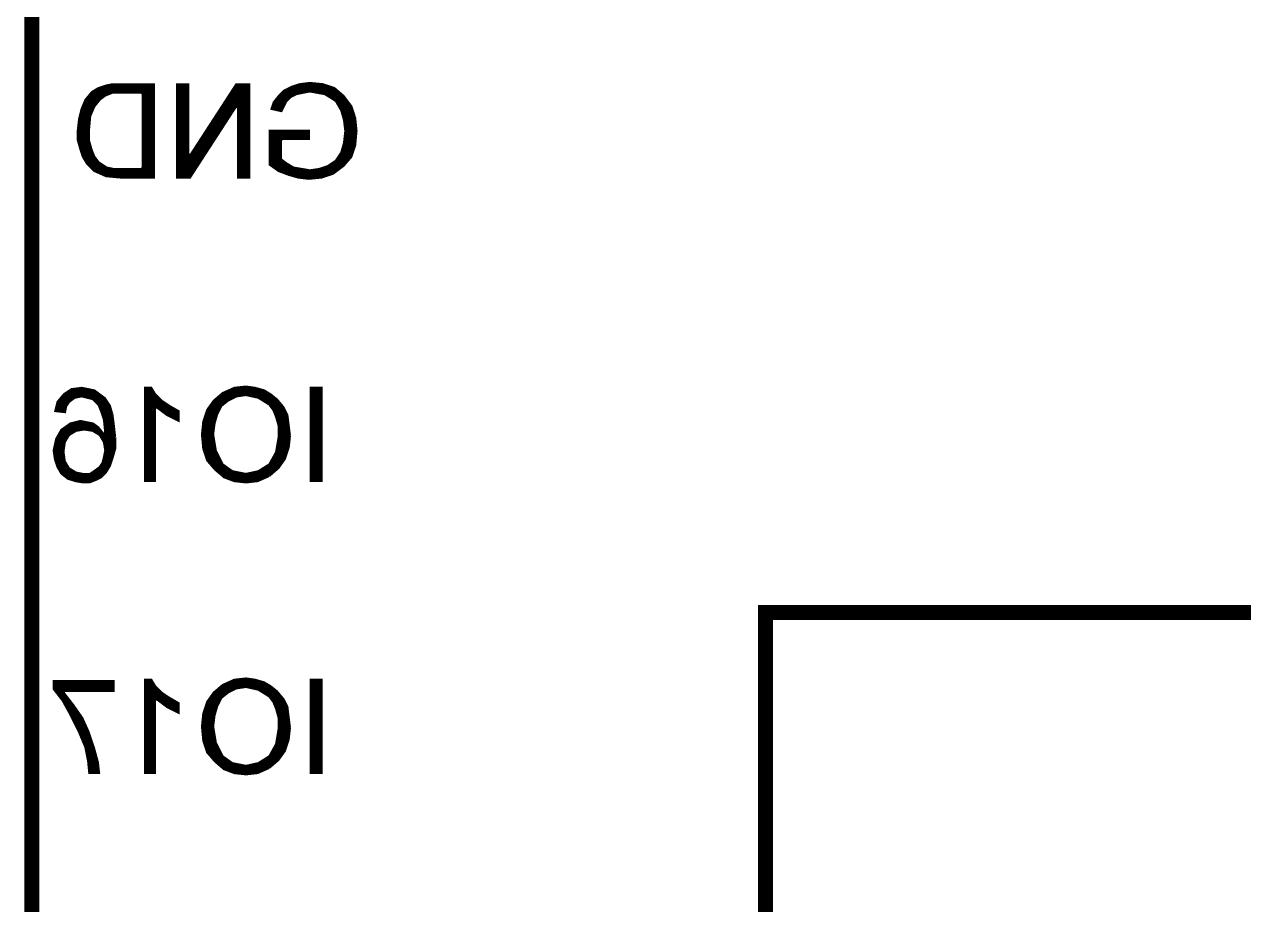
# Model space of a CAD drawing. Extents: x 1.36 to 3.09, y 1.35 to 6.
# Drawn here: x 1.356 to 1.7669, y 5.1095 to 5.4063 of the extents above; entities that cross this region are included whole.
import ezdxf

# ---------------------------------------------------------------- set-up
doc = ezdxf.new("R2010")
doc.units = 0
doc.layers.add('SSB004129_PHO', color=12, linetype='CONTINUOUS')

msp = doc.modelspace()

# ---------------------------------------------------------------- linework, layer by layer
at = {"layer": 'SSB004129_PHO'}
for points, const_width in [([(1.35854, 1.43433), (1.35854, 5.6261)], 0.005), ([(1.46781, 5.3704), (1.46737, 5.37476), (1.46608, 5.37865), (1.46348, 5.38211), (1.46047, 5.38469), (1.4566, 5.38598), (1.45225, 5.38642), (1.44878, 5.38598), (1.44618, 5.38512), (1.44361, 5.38383), (1.4419, 5.38212), (1.44019, 5.37998), (1.4395, 5.37791), (1.44259, 5.37722), (1.4442, 5.38045), (1.4443, 5.38058), (1.44564, 5.38192), (1.44577, 5.38201), (1.44755, 5.3829), (1.44768, 5.38295), (1.45214, 5.38384), (1.45233, 5.38384), (1.45724, 5.38295), (1.45742, 5.38288), (1.46099, 5.38065), (1.46116, 5.38047), (1.46294, 5.37735), (1.46299, 5.37724), (1.46388, 5.37411), (1.4639, 5.37404), (1.46434, 5.37046), (1.46435, 5.3704), (1.46434, 5.37035), (1.4639, 5.36633), (1.46388, 5.36625), (1.46299, 5.36312), (1.46292, 5.36298), (1.46114, 5.3603), (1.461, 5.36016), (1.45832, 5.35838), (1.4582, 5.35832), (1.45552, 5.35743), (1.45544, 5.35741), (1.45231, 5.35696), (1.45216, 5.35696), (1.4468, 5.35786), (1.44663, 5.35792), (1.44439, 5.35926), (1.44435, 5.35929), (1.44256, 5.36063), (1.44236, 5.36103), (1.44236, 5.36728), (1.44286, 5.36778), (1.45174, 5.36778), (1.45174, 5.37035), (1.4389, 5.37035), (1.4389, 5.35905), (1.44176, 5.35701), (1.44525, 5.3557), (1.44832, 5.35482), (1.4518, 5.35439), (1.45615, 5.35482), (1.46004, 5.35612), (1.4635, 5.35872), (1.46608, 5.36172), (1.46737, 5.36559), (1.46781, 5.3704)], 0.001), ([(1.449, 5.38321), (1.449, 5.38601)], 0.001), ([(1.45, 5.38341), (1.45, 5.38614)], 0.001), ([(1.451, 5.38361), (1.451, 5.38626)], 0.001), ([(1.452, 5.38381), (1.452, 5.38639)], 0.001), ([(1.453, 5.38372), (1.453, 5.38634)], 0.001), ([(1.454, 5.38354), (1.454, 5.38624)], 0.001), ([(1.455, 5.38335), (1.455, 5.38614)], 0.001), ([(1.456, 5.38317), (1.456, 5.38604)], 0.001), ([(1.39951, 5.38597), (1.38577, 5.38597), (1.38362, 5.38554), (1.38102, 5.38468), (1.37891, 5.38341), (1.37678, 5.38085), (1.37548, 5.37783), (1.37461, 5.37433), (1.37417, 5.37037), (1.37417, 5.36735), (1.37504, 5.3643), (1.37591, 5.36168), (1.37719, 5.35955), (1.37976, 5.35698), (1.38362, 5.35527), (1.38842, 5.35483), (1.39951, 5.35483), (1.39951, 5.38597)], 0.001), ([(1.39604, 5.3829), (1.39604, 5.3579), (1.39554, 5.3574), (1.38617, 5.3574), (1.38607, 5.35741), (1.38384, 5.35786), (1.38366, 5.35793), (1.38098, 5.35972), (1.38086, 5.35983), (1.37952, 5.36162), (1.37945, 5.36173), (1.37856, 5.36397), (1.37854, 5.36401), (1.37765, 5.36714), (1.37763, 5.36728), (1.37763, 5.3704), (1.37763, 5.37045), (1.37808, 5.37536), (1.37812, 5.37551), (1.37946, 5.37863), (1.37953, 5.37875), (1.38131, 5.38098), (1.3814, 5.38107), (1.38319, 5.38241), (1.3833, 5.38247), (1.38554, 5.38337), (1.38572, 5.3834), (1.39554, 5.3834), (1.39604, 5.3829)], 0.001), ([(1.378, 5.37447), (1.378, 5.38232)], 0.001), ([(1.379, 5.37756), (1.379, 5.38346)], 0.001), ([(1.38, 5.37934), (1.38, 5.38406)], 0.001), ([(1.381, 5.38059), (1.381, 5.38466)], 0.001), ([(1.382, 5.38152), (1.382, 5.385)], 0.001), ([(1.383, 5.38227), (1.383, 5.38534)], 0.001), ([(1.384, 5.38275), (1.384, 5.38562)], 0.001), ([(1.385, 5.38315), (1.385, 5.38582)], 0.001), ([(1.386, 5.3834), (1.386, 5.38597)], 0.001), ([(1.387, 5.3834), (1.387, 5.38597)], 0.001), ([(1.388, 5.3834), (1.388, 5.38597)], 0.001), ([(1.389, 5.3834), (1.389, 5.38597)], 0.001), ([(1.39, 5.3834), (1.39, 5.38597)], 0.001), ([(1.391, 5.3834), (1.391, 5.38597)], 0.001), ([(1.392, 5.3834), (1.392, 5.38597)], 0.001), ([(1.393, 5.3834), (1.393, 5.38597)], 0.001), ([(1.394, 5.3834), (1.394, 5.38597)], 0.001), ([(1.395, 5.3834), (1.395, 5.38597)], 0.001), ([(1.396, 5.38311), (1.396, 5.38597)], 0.001), ([(1.397, 5.35483), (1.397, 5.38597)], 0.001), ([(1.398, 5.35483), (1.398, 5.38597)], 0.001), ([(1.399, 5.35483), (1.399, 5.38597)], 0.001), ([(1.43165, 5.38597), (1.42751, 5.38597), (1.41203, 5.36209), (1.41111, 5.36237), (1.41111, 5.38597), (1.40765, 5.38597), (1.40765, 5.35483), (1.41179, 5.35483), (1.42727, 5.37871), (1.42819, 5.37844), (1.42819, 5.35483), (1.43165, 5.35483), (1.43165, 5.38597)], 0.001), ([(1.408, 5.35483), (1.408, 5.38597)], 0.001), ([(1.409, 5.35483), (1.409, 5.38597)], 0.001), ([(1.41, 5.35483), (1.41, 5.38597)], 0.001), ([(1.411, 5.35483), (1.411, 5.38597)], 0.001), ([(1.425, 5.37521), (1.425, 5.3821)], 0.001), ([(1.426, 5.37676), (1.426, 5.38364)], 0.001), ([(1.427, 5.3783), (1.427, 5.38518)], 0.001), ([(1.428, 5.37883), (1.428, 5.38597)], 0.001), ([(1.429, 5.35483), (1.429, 5.38597)], 0.001), ([(1.43, 5.35483), (1.43, 5.38597)], 0.001), ([(1.431, 5.35483), (1.431, 5.38597)], 0.001), ([(1.442, 5.37736), (1.442, 5.38222)], 0.001), ([(1.443, 5.37804), (1.443, 5.38322)], 0.001), ([(1.444, 5.38004), (1.444, 5.38403)], 0.001), ([(1.445, 5.38128), (1.445, 5.38453)], 0.001), ([(1.446, 5.38213), (1.446, 5.38503)], 0.001), ([(1.447, 5.38263), (1.447, 5.38539)], 0.001), ([(1.448, 5.38301), (1.448, 5.38572)], 0.001), ([(1.457, 5.38299), (1.457, 5.38585)], 0.001), ([(1.458, 5.38251), (1.458, 5.38551)], 0.001), ([(1.459, 5.38189), (1.459, 5.38518)], 0.001), ([(1.46, 5.38126), (1.46, 5.38485)], 0.001), ([(1.461, 5.38064), (1.461, 5.38424)], 0.001), ([(1.462, 5.37899), (1.462, 5.38338)], 0.001), ([(1.463, 5.3772), (1.463, 5.38252)], 0.001), ([(1.376, 5.36154), (1.376, 5.37904)], 0.001), ([(1.377, 5.35987), (1.377, 5.38112)], 0.001), ([(1.423, 5.37213), (1.423, 5.37901)], 0.001), ([(1.424, 5.37367), (1.424, 5.38056)], 0.001), ([(1.44, 5.3778), (1.44, 5.37942)], 0.001), ([(1.441, 5.37758), (1.441, 5.381)], 0.001), ([(1.464, 5.37321), (1.464, 5.38142)], 0.001), ([(1.465, 5.36046), (1.465, 5.38008)], 0.001), ([(1.466, 5.36163), (1.466, 5.37875)], 0.001), ([(1.375, 5.36444), (1.375, 5.3759)], 0.001), ([(1.42, 5.3675), (1.42, 5.37438)], 0.001), ([(1.421, 5.36904), (1.421, 5.37593)], 0.001), ([(1.422, 5.37058), (1.422, 5.37747)], 0.001), ([(1.467, 5.36448), (1.467, 5.37588)], 0.001), ([(1.417, 5.36287), (1.417, 5.36976)], 0.001), ([(1.418, 5.36441), (1.418, 5.3713)], 0.001), ([(1.419, 5.36596), (1.419, 5.37284)], 0.001), ([(1.439, 5.35898), (1.439, 5.37035)], 0.001), ([(1.44, 5.35827), (1.44, 5.37035)], 0.001), ([(1.441, 5.35755), (1.441, 5.37035)], 0.001), ([(1.442, 5.35692), (1.442, 5.37035)], 0.001), ([(1.443, 5.36778), (1.443, 5.37035)], 0.001), ([(1.444, 5.36778), (1.444, 5.37035)], 0.001), ([(1.445, 5.36778), (1.445, 5.37035)], 0.001), ([(1.446, 5.36778), (1.446, 5.37035)], 0.001), ([(1.447, 5.36778), (1.447, 5.37035)], 0.001), ([(1.448, 5.36778), (1.448, 5.37035)], 0.001), ([(1.449, 5.36778), (1.449, 5.37035)], 0.001), ([(1.45, 5.36778), (1.45, 5.37035)], 0.001), ([(1.451, 5.36778), (1.451, 5.37035)], 0.001), ([(1.378, 5.35874), (1.378, 5.36592)], 0.001), ([(1.415, 5.35978), (1.415, 5.36667)], 0.001), ([(1.416, 5.36133), (1.416, 5.36821)], 0.001), ([(1.464, 5.3593), (1.464, 5.36725)], 0.001), ([(1.379, 5.35774), (1.379, 5.36287)], 0.001), ([(1.412, 5.35516), (1.412, 5.36205)], 0.001), ([(1.413, 5.3567), (1.413, 5.36358)], 0.001), ([(1.414, 5.35824), (1.414, 5.36513)], 0.001), ([(1.462, 5.35759), (1.462, 5.3616)], 0.001), ([(1.463, 5.35834), (1.463, 5.36316)], 0.001), ([(1.38, 5.35688), (1.38, 5.36098)], 0.001), ([(1.381, 5.35643), (1.381, 5.35971)], 0.001), ([(1.382, 5.35599), (1.382, 5.35904)], 0.001), ([(1.383, 5.35554), (1.383, 5.35837)], 0.001), ([(1.384, 5.35523), (1.384, 5.35783)], 0.001), ([(1.385, 5.35514), (1.385, 5.35763)], 0.001), ([(1.386, 5.35505), (1.386, 5.35743)], 0.001), ([(1.387, 5.35496), (1.387, 5.3574)], 0.001), ([(1.388, 5.35487), (1.388, 5.3574)], 0.001), ([(1.389, 5.35483), (1.389, 5.3574)], 0.001), ([(1.39, 5.35483), (1.39, 5.3574)], 0.001), ([(1.391, 5.35483), (1.391, 5.3574)], 0.001), ([(1.392, 5.35483), (1.392, 5.3574)], 0.001), ([(1.393, 5.35483), (1.393, 5.3574)], 0.001), ([(1.394, 5.35483), (1.394, 5.3574)], 0.001), ([(1.395, 5.35483), (1.395, 5.3574)], 0.001), ([(1.396, 5.35483), (1.396, 5.3577)], 0.001), ([(1.443, 5.35654), (1.443, 5.3603)], 0.001), ([(1.444, 5.35617), (1.444, 5.35955)], 0.001), ([(1.445, 5.35579), (1.445, 5.3589)], 0.001), ([(1.446, 5.35549), (1.446, 5.3583)], 0.001), ([(1.447, 5.3552), (1.447, 5.35782)], 0.001), ([(1.448, 5.35491), (1.448, 5.35766)], 0.001), ([(1.449, 5.35474), (1.449, 5.35749)], 0.001), ([(1.45, 5.35461), (1.45, 5.35732)], 0.001), ([(1.455, 5.35471), (1.455, 5.35734)], 0.001), ([(1.456, 5.35481), (1.456, 5.35759)], 0.001), ([(1.457, 5.35511), (1.457, 5.35792)], 0.001), ([(1.458, 5.35544), (1.458, 5.35825)], 0.001), ([(1.459, 5.35577), (1.459, 5.35883)], 0.001), ([(1.46, 5.35611), (1.46, 5.3595)], 0.001), ([(1.461, 5.35684), (1.461, 5.36017)], 0.001), ([(1.451, 5.35449), (1.451, 5.35716)], 0.001), ([(1.452, 5.35441), (1.452, 5.35699)], 0.001), ([(1.453, 5.35451), (1.453, 5.35706)], 0.001), ([(1.454, 5.35461), (1.454, 5.3572)], 0.001), ([(1.38558, 5.27464), (1.38472, 5.27765), (1.38303, 5.28019), (1.37962, 5.28275), (1.37534, 5.28361), (1.37197, 5.28318), (1.36945, 5.2815), (1.36734, 5.27897), (1.36661, 5.27606), (1.3696, 5.27573), (1.36996, 5.27751), (1.37004, 5.27769), (1.37093, 5.27903), (1.37104, 5.27915), (1.37283, 5.28049), (1.37303, 5.28058), (1.37526, 5.28103), (1.37548, 5.28102)], 0.001), ([(1.373, 5.28058), (1.373, 5.28331)], 0.001), ([(1.374, 5.28078), (1.374, 5.28344)], 0.001), ([(1.375, 5.28098), (1.375, 5.28356)], 0.001), ([(1.376, 5.2809), (1.376, 5.28347)], 0.001), ([(1.4079, 5.27579), (1.40502, 5.27743), (1.405, 5.27745), (1.40232, 5.27923), (1.40224, 5.27929), (1.40001, 5.28153), (1.39993, 5.28162), (1.39874, 5.28361), (1.39684, 5.28361), (1.39684, 5.25247), (1.39986, 5.25247), (1.39986, 5.27697), (1.40066, 5.27737), (1.4042, 5.27472), (1.4079, 5.27287), (1.4079, 5.27579)], 0.001), ([(1.397, 5.25247), (1.397, 5.28361)], 0.001), ([(1.398, 5.25247), (1.398, 5.28361)], 0.001), ([(1.44539, 5.26759), (1.44452, 5.27459), (1.44324, 5.27714), (1.44108, 5.27973), (1.43892, 5.28147), (1.43677, 5.28276), (1.43374, 5.28362), (1.43071, 5.28405), (1.42683, 5.28362), (1.42295, 5.2819), (1.41993, 5.27931), (1.41778, 5.27629), (1.41648, 5.2724), (1.41604, 5.26804), (1.41648, 5.26323), (1.41777, 5.25936), (1.42036, 5.25634), (1.42339, 5.25374), (1.42682, 5.25246), (1.43072, 5.25203), (1.4346, 5.25246), (1.43848, 5.25418)], 0.001), ([(1.427, 5.2808), (1.427, 5.28364)], 0.001), ([(1.428, 5.2811), (1.428, 5.28375)], 0.001), ([(1.429, 5.28125), (1.429, 5.28386)], 0.001), ([(1.43, 5.28139), (1.43, 5.28397)], 0.001), ([(1.431, 5.28144), (1.431, 5.28401)], 0.001), ([(1.432, 5.28121), (1.432, 5.28387)], 0.001), ([(1.433, 5.28099), (1.433, 5.28373)], 0.001), ([(1.434, 5.28077), (1.434, 5.28355)], 0.001), ([(1.45611, 5.28361), (1.45265, 5.28361), (1.45265, 5.25247), (1.45611, 5.25247), (1.45611, 5.28361)], 0.001), ([(1.453, 5.25247), (1.453, 5.28361)], 0.001), ([(1.454, 5.25247), (1.454, 5.28361)], 0.001), ([(1.455, 5.25247), (1.455, 5.28361)], 0.001), ([(1.456, 5.25247), (1.456, 5.28361)], 0.001), ([(1.37548, 5.28102), (1.37905, 5.28013), (1.37929, 5.28), (1.38107, 5.27821), (1.38118, 5.27805), (1.38208, 5.27581), (1.38209, 5.27579), (1.38298, 5.27311), (1.383, 5.273), (1.38345, 5.26854), (1.38345, 5.26849), (1.38256, 5.26817), (1.38081, 5.27036), (1.37917, 5.27159), (1.37493, 5.27244), (1.37156, 5.2716), (1.3686, 5.26948), (1.36691, 5.26652), (1.36605, 5.26266), (1.36648, 5.25967), (1.36734, 5.25709), (1.3686, 5.25498), (1.37069, 5.25331), (1.37325, 5.25246), (1.37585, 5.25202), (1.37794, 5.25202), (1.38007, 5.25287), (1.38176, 5.25372), (1.38345, 5.2554), (1.38473, 5.25754), (1.3856, 5.26015), (1.38647, 5.2632), (1.38647, 5.26712)], 0.001), ([(1.368, 5.27591), (1.368, 5.27976)], 0.001), ([(1.369, 5.2758), (1.369, 5.28096)], 0.001), ([(1.37, 5.27763), (1.37, 5.28187)], 0.001), ([(1.371, 5.27912), (1.371, 5.28254)], 0.001), ([(1.372, 5.27987), (1.372, 5.28319)], 0.001), ([(1.377, 5.28065), (1.377, 5.28327)], 0.001), ([(1.378, 5.2804), (1.378, 5.28307)], 0.001), ([(1.379, 5.28015), (1.379, 5.28287)], 0.001), ([(1.38, 5.27929), (1.38, 5.28246)], 0.001), ([(1.381, 5.27829), (1.381, 5.28171)], 0.001), ([(1.382, 5.27601), (1.382, 5.28096)], 0.001), ([(1.383, 5.27302), (1.383, 5.28021)], 0.001), ([(1.399, 5.25247), (1.399, 5.28318)], 0.001), ([(1.4, 5.27731), (1.4, 5.28153)], 0.001), ([(1.401, 5.27712), (1.401, 5.28053)], 0.001), ([(1.402, 5.27637), (1.402, 5.27953)], 0.001), ([(1.44193, 5.27072), (1.44193, 5.26759), (1.44193, 5.26751), (1.44103, 5.26215), (1.44098, 5.26199), (1.43875, 5.25798), (1.43857, 5.25779), (1.435, 5.25556), (1.43485, 5.2555), (1.43083, 5.25461), (1.43062, 5.2546), (1.42616, 5.2555), (1.42596, 5.25558), (1.42284, 5.25781), (1.42268, 5.25799), (1.42045, 5.26246), (1.4204, 5.2626), (1.41951, 5.26796), (1.4195, 5.26804), (1.41951, 5.2681), (1.41996, 5.27167), (1.41997, 5.27175), (1.42086, 5.27487), (1.4209, 5.27496), (1.42224, 5.27764), (1.42237, 5.27781), (1.4246, 5.27959), (1.42469, 5.27965), (1.42737, 5.28099), (1.42752, 5.28103), (1.43065, 5.28148), (1.43083, 5.28147), (1.43485, 5.28058), (1.435, 5.28052), (1.43857, 5.27829), (1.43871, 5.27816), (1.44005, 5.27638), (1.44011, 5.27626), (1.441, 5.27403), (1.44102, 5.27398), (1.44191, 5.27086), (1.44193, 5.27072)], 0.001), ([(1.42, 5.27185), (1.42, 5.27937)], 0.001), ([(1.421, 5.27517), (1.421, 5.28022)], 0.001), ([(1.422, 5.27717), (1.422, 5.28108)], 0.001), ([(1.423, 5.27831), (1.423, 5.28192)], 0.001), ([(1.424, 5.27911), (1.424, 5.28236)], 0.001), ([(1.425, 5.2798), (1.425, 5.28281)], 0.001), ([(1.426, 5.2803), (1.426, 5.28325)], 0.001), ([(1.435, 5.28052), (1.435, 5.28326)], 0.001), ([(1.436, 5.27989), (1.436, 5.28298)], 0.001), ([(1.437, 5.27927), (1.437, 5.28262)], 0.001), ([(1.438, 5.27864), (1.438, 5.28202)], 0.001), ([(1.439, 5.27777), (1.439, 5.2814)], 0.001), ([(1.44, 5.27644), (1.44, 5.2806)], 0.001), ([(1.441, 5.27404), (1.441, 5.2798)], 0.001), ([(1.367, 5.27602), (1.367, 5.27762)], 0.001), ([(1.384, 5.25632), (1.384, 5.27874)], 0.001), ([(1.385, 5.25836), (1.385, 5.27668)], 0.001), ([(1.403, 5.27562), (1.403, 5.27878)], 0.001), ([(1.404, 5.27487), (1.404, 5.27811)], 0.001), ([(1.405, 5.27432), (1.405, 5.27744)], 0.001), ([(1.406, 5.27382), (1.406, 5.27687)], 0.001), ([(1.407, 5.27332), (1.407, 5.2763)], 0.001), ([(1.418, 5.25909), (1.418, 5.2766)], 0.001), ([(1.419, 5.25793), (1.419, 5.278)], 0.001), ([(1.442, 5.25746), (1.442, 5.27863)], 0.001), ([(1.443, 5.25886), (1.443, 5.27743)], 0.001), ([(1.444, 5.2608), (1.444, 5.27563)], 0.001), ([(1.371, 5.26796), (1.371, 5.2712)], 0.001), ([(1.372, 5.26857), (1.372, 5.27171)], 0.001), ([(1.373, 5.26917), (1.373, 5.27196)], 0.001), ([(1.374, 5.26951), (1.374, 5.27221)], 0.001), ([(1.375, 5.26968), (1.375, 5.27242)], 0.001), ([(1.376, 5.26984), (1.376, 5.27222)], 0.001), ([(1.377, 5.26976), (1.377, 5.27202)], 0.001), ([(1.378, 5.2696), (1.378, 5.27182)], 0.001), ([(1.379, 5.26943), (1.379, 5.27162)], 0.001), ([(1.38, 5.26888), (1.38, 5.27097)], 0.001), ([(1.38647, 5.26712), (1.38603, 5.27111), (1.38558, 5.27464)], 0.001), ([(1.386, 5.26156), (1.386, 5.27132)], 0.001), ([(1.417, 5.26167), (1.417, 5.27396)], 0.001), ([(1.368, 5.25598), (1.368, 5.26843)], 0.001), ([(1.369, 5.25466), (1.369, 5.26977)], 0.001), ([(1.38345, 5.26268), (1.38344, 5.26258), (1.383, 5.26035), (1.38299, 5.26033), (1.38254, 5.25854), (1.38247, 5.25839), (1.38158, 5.25705), (1.38147, 5.25693), (1.37968, 5.25559), (1.37966, 5.25557), (1.37832, 5.25468), (1.37804, 5.25459), (1.37581, 5.25459), (1.37571, 5.2546), (1.37348, 5.25505), (1.37332, 5.25511), (1.37109, 5.25645), (1.37092, 5.25662), (1.36958, 5.25885), (1.36951, 5.25904), (1.36906, 5.26217), (1.36906, 5.26224), (1.36906, 5.26231), (1.36951, 5.26543), (1.36958, 5.26562), (1.37092, 5.26785), (1.37109, 5.26802), (1.37332, 5.26936), (1.37349, 5.26943), (1.37617, 5.26987), (1.37634, 5.26987), (1.37902, 5.26943), (1.37919, 5.26936), (1.38142, 5.26802), (1.38159, 5.26785), (1.38293, 5.26562), (1.383, 5.26544), (1.38344, 5.26276)], 0.001), ([(1.37, 5.26632), (1.37, 5.27048)], 0.001), ([(1.381, 5.26828), (1.381, 5.27013)], 0.001), ([(1.382, 5.26717), (1.382, 5.26888)], 0.001), ([(1.383, 5.26543), (1.383, 5.26799)], 0.001), ([(1.43848, 5.25418), (1.44151, 5.25677), (1.44366, 5.25979), (1.44496, 5.26368), (1.44539, 5.26759)], 0.001), ([(1.445, 5.26404), (1.445, 5.27074)], 0.001), ([(1.367, 5.2581), (1.367, 5.26668)], 0.001), ([(1.38344, 5.26276), (1.38345, 5.26268)], 0.001), ([(1.42, 5.25676), (1.42, 5.26503)], 0.001), ([(1.383, 5.25496), (1.383, 5.26038)], 0.001), ([(1.421, 5.25579), (1.421, 5.26136)], 0.001), ([(1.422, 5.25493), (1.422, 5.25936)], 0.001), ([(1.44, 5.25548), (1.44, 5.26023)], 0.001), ([(1.441, 5.25634), (1.441, 5.26204)], 0.001), ([(1.37, 5.25386), (1.37, 5.25815)], 0.001), ([(1.371, 5.25321), (1.371, 5.25652)], 0.001), ([(1.372, 5.25287), (1.372, 5.2559)], 0.001), ([(1.373, 5.25254), (1.373, 5.2553)], 0.001), ([(1.374, 5.25233), (1.374, 5.25495)], 0.001), ([(1.375, 5.25216), (1.375, 5.25475)], 0.001), ([(1.376, 5.25202), (1.376, 5.25459)], 0.001), ([(1.377, 5.25202), (1.377, 5.25459)], 0.001), ([(1.378, 5.25204), (1.378, 5.25459)], 0.001), ([(1.379, 5.25244), (1.379, 5.25513)], 0.001), ([(1.38, 5.25284), (1.38, 5.25583)], 0.001), ([(1.381, 5.25334), (1.381, 5.25658)], 0.001), ([(1.382, 5.25396), (1.382, 5.25768)], 0.001), ([(1.423, 5.25408), (1.423, 5.2577)], 0.001), ([(1.424, 5.25352), (1.424, 5.25698)], 0.001), ([(1.425, 5.25314), (1.425, 5.25627)], 0.001), ([(1.426, 5.25277), (1.426, 5.25556)], 0.001), ([(1.427, 5.25244), (1.427, 5.25533)], 0.001), ([(1.428, 5.25233), (1.428, 5.25513)], 0.001), ([(1.429, 5.25222), (1.429, 5.25493)], 0.001), ([(1.43, 5.25211), (1.43, 5.25473)], 0.001), ([(1.431, 5.25206), (1.431, 5.25464)], 0.001), ([(1.432, 5.25217), (1.432, 5.25487)], 0.001), ([(1.433, 5.25228), (1.433, 5.25509)], 0.001), ([(1.434, 5.25239), (1.434, 5.25531)], 0.001), ([(1.435, 5.25263), (1.435, 5.25556)], 0.001), ([(1.436, 5.25308), (1.436, 5.25619)], 0.001), ([(1.437, 5.25352), (1.437, 5.25681)], 0.001), ([(1.438, 5.25397), (1.438, 5.25744)], 0.001), ([(1.439, 5.25462), (1.439, 5.25843)], 0.001), ([(1.60577, 5.20801), (1.60577, 2.19501), (2.43254, 2.19501), (2.43254, 5.20801), (1.60577, 5.20801)], 0.005), ([(1.38602, 5.18474), (1.36604, 5.18474), (1.36604, 5.18229), (1.36906, 5.1784), (1.3691, 5.17834), (1.37178, 5.17343), (1.37179, 5.17341), (1.37447, 5.16805), (1.37448, 5.16802), (1.37672, 5.16266), (1.37675, 5.16257), (1.37764, 5.15811), (1.37765, 5.15806), (1.37805, 5.15404), (1.38105, 5.15404), (1.38067, 5.15747), (1.37935, 5.16233), (1.37757, 5.16765), (1.37537, 5.17249), (1.37228, 5.17691), (1.36916, 5.18091), (1.36906, 5.18122), (1.36956, 5.18172), (1.38602, 5.18172), (1.38602, 5.18474)], 0.001), ([(1.367, 5.18105), (1.367, 5.18474)], 0.001), ([(1.368, 5.17977), (1.368, 5.18474)], 0.001), ([(1.369, 5.17848), (1.369, 5.18474)], 0.001), ([(1.37, 5.18172), (1.37, 5.18474)], 0.001), ([(1.371, 5.18172), (1.371, 5.18474)], 0.001), ([(1.372, 5.18172), (1.372, 5.18474)], 0.001), ([(1.373, 5.18172), (1.373, 5.18474)], 0.001), ([(1.374, 5.18172), (1.374, 5.18474)], 0.001), ([(1.375, 5.18172), (1.375, 5.18474)], 0.001), ([(1.376, 5.18172), (1.376, 5.18474)], 0.001), ([(1.377, 5.18172), (1.377, 5.18474)], 0.001), ([(1.378, 5.18172), (1.378, 5.18474)], 0.001), ([(1.379, 5.18172), (1.379, 5.18474)], 0.001), ([(1.38, 5.18172), (1.38, 5.18474)], 0.001), ([(1.381, 5.18172), (1.381, 5.18474)], 0.001), ([(1.382, 5.18172), (1.382, 5.18474)], 0.001), ([(1.383, 5.18172), (1.383, 5.18474)], 0.001), ([(1.384, 5.18172), (1.384, 5.18474)], 0.001), ([(1.385, 5.18172), (1.385, 5.18474)], 0.001), ([(1.386, 5.18172), (1.386, 5.18474)], 0.001), ([(1.4079, 5.17736), (1.40502, 5.179), (1.405, 5.17902), (1.40232, 5.18081), (1.40224, 5.18087), (1.40001, 5.1831), (1.39993, 5.1832), (1.39874, 5.18519), (1.39684, 5.18519), (1.39684, 5.15404), (1.39986, 5.15404), (1.39986, 5.17854), (1.40066, 5.17894), (1.4042, 5.17629), (1.4079, 5.17444), (1.4079, 5.17736)], 0.001), ([(1.397, 5.15404), (1.397, 5.18519)], 0.001), ([(1.398, 5.15404), (1.398, 5.18519)], 0.001), ([(1.399, 5.15404), (1.399, 5.18475)], 0.001), ([(1.44539, 5.16916), (1.44452, 5.17616), (1.44324, 5.17871), (1.44108, 5.18131), (1.43892, 5.18304), (1.43677, 5.18433), (1.43374, 5.1852), (1.43071, 5.18563), (1.42683, 5.1852), (1.42295, 5.18347), (1.41993, 5.18088), (1.41778, 5.17787), (1.41648, 5.17397), (1.41604, 5.16961), (1.41648, 5.16481), (1.41777, 5.16094), (1.42036, 5.15792), (1.42339, 5.15532), (1.42682, 5.15403), (1.43072, 5.1536), (1.4346, 5.15403), (1.43848, 5.15576)], 0.001), ([(1.426, 5.18188), (1.426, 5.18483)], 0.001), ([(1.427, 5.18238), (1.427, 5.18522)], 0.001), ([(1.428, 5.18268), (1.428, 5.18533)], 0.001), ([(1.429, 5.18282), (1.429, 5.18544)], 0.001), ([(1.43, 5.18296), (1.43, 5.18555)], 0.001), ([(1.431, 5.18301), (1.431, 5.18559)], 0.001), ([(1.432, 5.18279), (1.432, 5.18544)], 0.001), ([(1.433, 5.18257), (1.433, 5.1853)], 0.001), ([(1.434, 5.18234), (1.434, 5.18512)], 0.001), ([(1.435, 5.18209), (1.435, 5.18484)], 0.001), ([(1.45611, 5.18519), (1.45265, 5.18519), (1.45265, 5.15404), (1.45611, 5.15404), (1.45611, 5.18519)], 0.001), ([(1.453, 5.15404), (1.453, 5.18519)], 0.001), ([(1.454, 5.15404), (1.454, 5.18519)], 0.001), ([(1.455, 5.15404), (1.455, 5.18519)], 0.001), ([(1.456, 5.15404), (1.456, 5.18519)], 0.001), ([(1.4, 5.17889), (1.4, 5.18311)], 0.001), ([(1.401, 5.17869), (1.401, 5.18211)], 0.001), ([(1.402, 5.17794), (1.402, 5.18111)], 0.001), ([(1.44193, 5.17229), (1.44193, 5.16917), (1.44193, 5.16909), (1.44103, 5.16373), (1.44098, 5.16357), (1.43875, 5.15955), (1.43857, 5.15937), (1.435, 5.15714), (1.43485, 5.15707), (1.43083, 5.15618), (1.43062, 5.15618), (1.42616, 5.15707), (1.42596, 5.15715), (1.42284, 5.15939), (1.42268, 5.15957), (1.42045, 5.16403), (1.4204, 5.16418), (1.41951, 5.16953), (1.4195, 5.16961), (1.41951, 5.16968), (1.41996, 5.17325), (1.41997, 5.17332), (1.42086, 5.17645), (1.4209, 5.17653), (1.42224, 5.17921), (1.42237, 5.17938), (1.4246, 5.18117), (1.42469, 5.18122), (1.42737, 5.18256), (1.42752, 5.18261), (1.43065, 5.18306), (1.43083, 5.18305), (1.43485, 5.18216), (1.435, 5.18209), (1.43857, 5.17986), (1.43871, 5.17974), (1.44005, 5.17795), (1.44011, 5.17784), (1.441, 5.1756), (1.44102, 5.17556), (1.44191, 5.17243), (1.44193, 5.17229)], 0.001), ([(1.42, 5.17343), (1.42, 5.18094)], 0.001), ([(1.421, 5.17674), (1.421, 5.1818)], 0.001), ([(1.422, 5.17874), (1.422, 5.18266)], 0.001), ([(1.423, 5.17988), (1.423, 5.18349)], 0.001), ([(1.424, 5.18068), (1.424, 5.18394)], 0.001), ([(1.425, 5.18138), (1.425, 5.18438)], 0.001), ([(1.436, 5.18147), (1.436, 5.18455)], 0.001), ([(1.437, 5.18084), (1.437, 5.18419)], 0.001), ([(1.438, 5.18022), (1.438, 5.18359)], 0.001), ([(1.439, 5.17935), (1.439, 5.18297)], 0.001), ([(1.44, 5.17801), (1.44, 5.18217)], 0.001), ([(1.441, 5.17562), (1.441, 5.18137)], 0.001), ([(1.37, 5.17669), (1.37, 5.17984)], 0.001), ([(1.371, 5.17486), (1.371, 5.17855)], 0.001), ([(1.372, 5.17299), (1.372, 5.17727)], 0.001), ([(1.403, 5.17719), (1.403, 5.18035)], 0.001), ([(1.404, 5.17644), (1.404, 5.17968)], 0.001), ([(1.405, 5.17589), (1.405, 5.17902)], 0.001), ([(1.406, 5.17539), (1.406, 5.17844)], 0.001), ([(1.407, 5.17489), (1.407, 5.17787)], 0.001), ([(1.418, 5.16067), (1.418, 5.17818)], 0.001), ([(1.419, 5.1595), (1.419, 5.17958)], 0.001), ([(1.442, 5.15904), (1.442, 5.18021)], 0.001), ([(1.443, 5.16044), (1.443, 5.17901)], 0.001), ([(1.444, 5.16238), (1.444, 5.1772)], 0.001), ([(1.373, 5.17099), (1.373, 5.17588)], 0.001), ([(1.374, 5.16899), (1.374, 5.17445)], 0.001), ([(1.375, 5.16678), (1.375, 5.17302)], 0.001), ([(1.417, 5.16325), (1.417, 5.17554)], 0.001), ([(1.376, 5.16438), (1.376, 5.17111)], 0.001), ([(1.377, 5.1613), (1.377, 5.16891)], 0.001), ([(1.43848, 5.15576), (1.44151, 5.15835), (1.44366, 5.16136), (1.44496, 5.16526), (1.44539, 5.16916)], 0.001), ([(1.445, 5.16562), (1.445, 5.17232)], 0.001), ([(1.378, 5.15451), (1.378, 5.16637)], 0.001), ([(1.42, 5.15834), (1.42, 5.1666)], 0.001), ([(1.379, 5.15404), (1.379, 5.16337)], 0.001), ([(1.421, 5.15737), (1.421, 5.16294)], 0.001), ([(1.422, 5.15651), (1.422, 5.16094)], 0.001), ([(1.44, 5.15705), (1.44, 5.16181)], 0.001), ([(1.441, 5.15791), (1.441, 5.16361)], 0.001), ([(1.38, 5.15404), (1.38, 5.15993)], 0.001), ([(1.423, 5.15565), (1.423, 5.15927)], 0.001), ([(1.424, 5.15509), (1.424, 5.15856)], 0.001), ([(1.425, 5.15472), (1.425, 5.15784)], 0.001), ([(1.426, 5.15434), (1.426, 5.15713)], 0.001), ([(1.427, 5.15401), (1.427, 5.1569)], 0.001), ([(1.428, 5.1539), (1.428, 5.1567)], 0.001), ([(1.429, 5.15379), (1.429, 5.1565)], 0.001), ([(1.43, 5.15368), (1.43, 5.1563)], 0.001), ([(1.431, 5.15363), (1.431, 5.15622)], 0.001), ([(1.432, 5.15374), (1.432, 5.15644)], 0.001), ([(1.433, 5.15385), (1.433, 5.15666)], 0.001), ([(1.434, 5.15396), (1.434, 5.15689)], 0.001), ([(1.435, 5.15421), (1.435, 5.15714)], 0.001), ([(1.436, 5.15465), (1.436, 5.15776)], 0.001), ([(1.437, 5.1551), (1.437, 5.15839)], 0.001), ([(1.438, 5.15554), (1.438, 5.15901)], 0.001), ([(1.439, 5.1562), (1.439, 5.16001)], 0.001), ([(1.381, 5.15404), (1.381, 5.15452)], 0.001)]:
    msp.add_lwpolyline(points, dxfattribs=dict(at, const_width=const_width))

doc.saveas('drawing.dxf')
